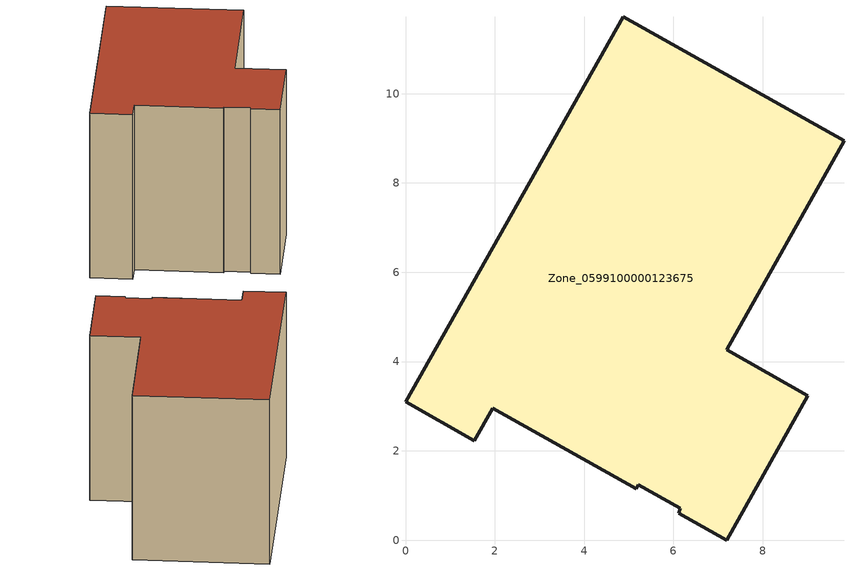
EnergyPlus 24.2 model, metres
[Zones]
Zone_0599100000123675
 floor ground (C_G): 0,3.1 4.88,11.72 9.82,8.94 7.19,4.26 9.01,3.23 7.19,0 6.12,0.6 6.15,0.71 5.21,1.24 5.16,1.15 1.96,2.96 1.54,2.23 z0
 wall outside (C_F): 4.88,11.72 0,3.1 1.54,2.23 1.96,2.96 5.16,1.15 5.21,1.24 6.15,0.71 6.12,0.6 7.19,0 9.01,3.23 7.19,4.26 9.82,8.94 4.88,11.72 z0:7.53
 roof outside (C_R): 5.21,1.24 6.15,0.71 6.12,0.6 7.19,0 9.01,3.23 7.19,4.26 9.82,8.94 4.88,11.72 0,3.1 1.54,2.23 1.96,2.96 5.16,1.15 z7.53
[BUILDING]
Pand.0599100000123675: North Axis=0; Terrain=City; Loads Convergence Tolerance Value=0.04; Temperature Convergence Tolerance Value=0.4; Solar Distribution=FullExterior; Maximum Number of Warmup Days=25; Minimum Number of Warmup Days=1
[Site:Location]
Rotterdam.The.Hague.AP_ZH_NLD Design_Conditions: Latitude=51.96; Longitude=4.45; Time Zone=1; Elevation=-4.5
[SITE:GROUNDTEMPERATURE:BUILDINGSURFACE]
18, 18, 18, 18, 18, 18, 18, 18, 18, 18, 18, 18
[MATERIAL] Thermal Absorptance=0.9; Solar Absorptance=0.7; Visible Absorptance=0.7
Name | Roughness | Thickness | Conductivity | Density | Specific Heat
G.TC.1975-1991 | MediumSmooth | 0.15 | 0.288461 | 540 | 1210
F.TC.1975-1991 | Rough | 0.3 | 0.230769 | 1920 | 840
R.TC.1975-1991 | MediumRough | 0.2 | 0.153846 | 1500 | 1000
[CONSTRUCTION]
C_G: G.TC.1975-1991
C_F: F.TC.1975-1991
C_R: R.TC.1975-1991
[ZONE]
Zone_0599100000123675: Type=1; Multiplier=1; Ceiling Height=Autocalculate; Volume=Autocalculate; Floor Area=autocalculate; Part of Total Floor Area=Yes
[ZONEINFILTRATION:DESIGNFLOWRATE]
Infil_Zone_0599100000123675: Zone or ZoneList or Space or SpaceList=Zone_0599100000123675; Schedule=AlwaysOn; Design Flow Rate Calculation Method=Flow/Area; Flow Rate per Floor Area=0.003; Constant Term Coefficient=1; Temperature Term Coefficient=0; Velocity Term Coefficient=0; Velocity Squared Term Coefficient=0
[HVACTEMPLATE:ZONE:IDEALLOADSAIRSYSTEM]
Zone_0599100000123675: Maximum Heating Supply Air Temperature=50; Minimum Cooling Supply Air Temperature=13; Maximum Heating Supply Air Humidity Ratio=0.0156; Minimum Cooling Supply Air Humidity Ratio=0.0077; Heating Limit=NoLimit; Cooling Limit=NoLimit; Dehumidification Control Type=ConstantSensibleHeatRatio; Cooling Sensible Heat Ratio=0.7; Dehumidification Setpoint=60; Humidification Control Type=None; Humidification Setpoint=30; Outdoor Air Method=None; Outdoor Air Flow Rate per Person=0.00944; Outdoor Air Flow Rate per Zone Floor Area=0; Outdoor Air Flow Rate per Zone=0; Demand Controlled Ventilation Type=None; Outdoor Air Economizer Type=NoEconomizer; Heat Recovery Type=None; Sensible Heat Recovery Effectiveness=0.7; Latent Heat Recovery Effectiveness=0.65
[ZONECONTROL:THERMOSTAT]
ThermostatControl_Zone_0599100000123675: Zone or ZoneList=Zone_0599100000123675; Control Type Schedule=DualSetpointControlType; Control 1=Thermostat_Zone_0599100000123675; Temperature Difference Between Cutout And Setpoint=0
[THERMOSTATSETPOINT:DUALSETPOINT]
Thermostat_Zone_0599100000123675: Heating Setpoint Temperature Schedule=HeatingSetpoint_Zone_0599100000123675; Cooling Setpoint Temperature Schedule=CoolingSetpoint_Zone_0599100000123675
[SCHEDULE:COMPACT]
HeatingSetpoint_Zone_0599100000123675: Through: 12/31, For: AllDays, Until: 24:00, 21
CoolingSetpoint_Zone_0599100000123675: Through: 12/31, For: AllDays, Until: 24:00, 24
DualSetpointControlType: Through: 12/31, For: AllDays, Until: 24:00, 4
AlwaysOn: Through: 12/31, For: AllDays, Until: 24:00, 1
